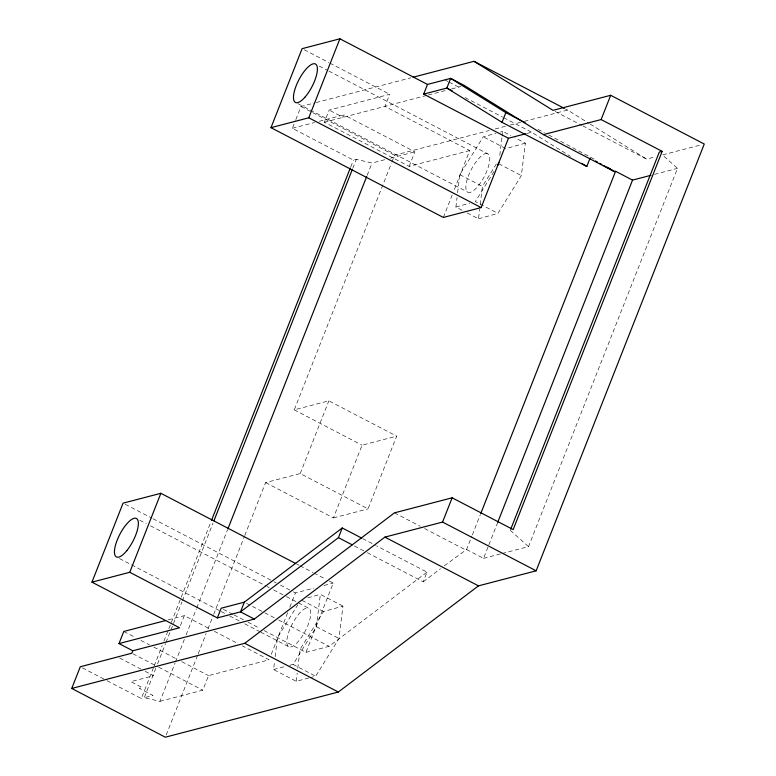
<?xml version="1.0" encoding="UTF-8"?>
<svg xmlns="http://www.w3.org/2000/svg" width="776" height="776" viewBox="0 0 776 776"><rect width="100%" height="100%" fill="white"/><g stroke="black" fill="none" stroke-linecap="round" stroke-linejoin="round"><path stroke-width="0.58" stroke-dasharray="3.88 2.91" d="M308.8 678.001L296.19 681.289L273.579 669.513L274.588 661.298M275.16 656.593L277.469 637.6L297.78 604.805M296.19 681.289L297.198 673.015M297.771 668.291L300.079 649.376L323.495 611.556L342.963 606.124L339.005 638.512L315.677 676.206L309.944 677.7M289.632 665.323L293.066 664.431L316.404 626.736L320.352 594.348L342.963 606.124M462.05 210.248L455.89 207.037L457.045 197.492M457.627 192.72L459.838 174.649L483.254 136.828L495.845 133.317M467.191 212.925L478.491 218.803L479.665 209.21M480.247 204.418L482.439 186.424L496.368 163.93M499.812 155.249L501.994 137.362M502.14 136.169L502.722 131.396L510.938 135.684M478.491 218.803L497.959 213.381L521.375 175.56L525.323 143.172L515.051 137.818M384.75 159.691L372.014 163.018L356.31 159.352L353.429 160.099L292.387 128.312L295.404 120.678M295.831 119.582L300.981 106.496L315.017 102.83M469.693 150.563L409.136 166.374L324.368 122.22L329.14 110.095L389.697 94.294L384.925 106.409L469.693 150.563L453.931 190.576M409.136 166.374L414.869 151.824L343.894 114.867L342.944 117.292L329.14 110.095M107.059 680.707L141.329 698.555L153.745 667.011M154.191 665.886L162.184 645.613M163.959 641.102L168.392 629.84M168.838 628.715L180.818 598.296M181.264 597.171L210.985 521.695M350.762 166.859L353.429 160.099M155.792 668.398L144.249 697.682L141.329 698.555M157.567 663.897L165.55 643.624M165.996 642.499L181.962 601.953M182.409 600.828L213.012 523.121M352.76 168.353L356.31 159.352M180.42 625.572L184.329 615.659L209.006 628.512M145.112 671.298L153.59 675.712L130.814 681.658L142.115 687.546L139.224 688.302L152.901 695.422L144.249 697.682L159.953 701.349L175.036 663.063M175.483 661.938L184.358 639.414M186.133 634.904L196.338 609.005M196.774 607.88L227.387 530.163M367.135 175.405L372.014 163.018M166.2 734.95L197.715 654.954M198.161 653.828L206.144 633.546M207.919 629.045L213.245 615.523M213.691 614.398L244.314 536.653M244.76 535.527L265.615 482.575L300.225 473.544L368.037 508.862L396.681 436.151L328.859 400.823L294.259 409.864L391.453 163.125M391.899 161.99L394.557 155.239L489.258 130.513M159.953 701.349L202.808 690.165L208.54 675.624L269.097 659.813L242.267 645.845M300.225 473.544L328.859 400.823M271.26 654.333L287.624 612.788M289.797 607.268L295.443 592.932L313.766 588.15M443.348 217.445L452.175 195.048M265.615 482.575L333.428 517.902L362.072 445.181L396.681 436.151M264.082 630.578L305.938 652.373L333.234 583.067L326.812 579.721M367.281 552.696L423.201 581.825L427.023 572.125L376.583 545.858M444.318 565.82L466.589 549.515L471.915 536.012M472.351 534.887L480.334 514.624M466.589 549.515L483.545 558.351L488.424 545.965M488.861 544.839L497.736 522.326M501.994 553.53L528.524 546.605L677.506 168.373L662.752 155.2M494.011 171.467L475.349 201.605L497.959 213.381M305.938 652.373L329.102 646.321L427.023 572.125M423.201 581.825L440.477 568.73M500.423 132.036L502.722 131.396M525.323 143.172L505.855 148.604L483.254 136.828M455.89 207.037L469.625 203.196M307.762 597.869L320.352 594.348M316.181 102.529L410.882 77.804M292.387 128.312L314.629 122.501M319.314 121.279L343.894 114.867M324.368 122.22L427.091 95.322M428.265 95.011L446.966 90.132M451.642 88.91L460.973 86.475M495.098 128.991L505.622 126.246M510.298 125.023L523.16 121.667M524.324 121.357L567.586 110.066L589.13 123.432M390.541 158.178L414.869 151.824M526.972 133.433L531.608 132.23L570.447 156.345M582.786 125.858L646.583 159.09L655.807 156.684M662.733 154.87L701.95 144.637M654.449 174.387L677.506 168.373M333.428 517.902L368.037 508.862M168.023 619.917L184.329 615.659M324.067 585.463L333.234 583.067M483.545 558.351L500.84 553.831M273.579 669.513L285.044 666.526M565.452 108.96L567.586 110.066M555.141 111.463L581.719 125.305M444.852 79.889L448.033 81.548M449.1 82.101L458.655 87.087M537.923 129.359L544.374 132.715M548.68 134.956L595.57 159.875M465.086 97.572L502.635 117.137M503.711 117.69L531.608 132.23M304.24 49.78L328.811 62.575M329.878 63.128L389.697 94.294M319.237 66.067L327.802 70.529M328.878 71.082L488.395 154.172A21.689 7.401 -62.5 0 1 477.366 186.929A21.689 7.401 -62.5 0 1 467.656 177.937A21.689 7.401 -62.5 0 1 488.395 154.172M498.764 163.784L521.375 175.56M459.838 174.649L482.439 186.424M298.071 103.742L467.22 191.847M300.981 106.496L311.622 112.035M312.68 112.588L394.557 155.239M294.259 409.864L362.072 445.181M394.46 512.858L420.262 526.303M424.569 528.543L465.425 549.825M362.635 538.592L375.516 545.295M354.38 545.974L366.214 552.134M296.83 564.113L298.973 565.229M300.04 565.782L312.893 572.475M313.96 573.028L325.736 579.168M125.217 504.274L151.98 518.213M153.056 518.766L272.958 581.224M274.035 581.777L276.169 582.892M280.456 585.123L292.232 591.263M293.299 591.816L295.443 592.932M301.912 600.323L323.495 611.556M139.777 520.23L146.208 523.577M150.486 525.808L266.11 586.035M267.177 586.588L269.32 587.704M273.608 589.935L285.384 596.065M286.451 596.628L308.935 608.335A21.689 7.401 -62.5 0 1 299.206 640.384A21.689 7.401 -62.5 0 1 288.197 633.779A21.689 7.401 -62.5 0 1 308.935 608.335M316.404 626.736L339.005 638.512M246.477 603.292L263.646 612.235M264.723 612.788L274.374 617.822M278.671 620.053L329.102 646.321M223.313 609.335L232.965 614.369M234.042 614.922L243.693 619.956M247.99 622.187L259.795 628.337M119.475 558.555L220.103 610.974M221.179 611.537L225.457 613.767M229.744 615.998L239.377 621.013M244.731 623.797L259.717 631.606M260.785 632.168L288.623 646.66M293.066 664.431L315.677 676.206M214.37 631.305L236.903 643.042M123.772 631.47L134.5 637.057M140.941 640.413L149.525 644.885M153.813 647.116L177.423 659.416M181.71 661.647L208.54 675.624M132.919 653.761L157.644 666.642M158.721 667.205L202.808 690.165M119.659 658.038L140.863 669.087M82.431 667.874L105.992 680.145M590.158 124.073L646.583 159.09M510.288 530.347L528.524 546.605"/><path stroke-width="1.16" d="M498.939 162.407L497.736 165.443M165.695 620.528L123.772 631.47L119 643.585L179.557 627.774L91.956 582.155L123.074 503.158L160.865 493.293L295.763 563.551M525.818 133.734L508.445 138.274L481.139 207.58L443.348 217.445L270.989 127.662L302.106 48.665L339.898 38.8L427.489 84.429L450.662 78.376L464.455 85.564L543.452 134.617L614.417 171.583L615.581 171.283L632.537 180.11L650.986 175.289M413.22 77.193L474.01 61.323L553.007 110.347L610.683 95.293L704.259 144.035L536.148 570.806L478.472 585.861L338.336 692.027L165.317 737.2L71.741 688.457L80.287 666.759L131.842 653.198L132.793 650.773L254.315 619.054L394.46 512.858L452.136 497.804L513.169 529.591L662.161 151.349L601.128 119.562L543.452 134.617M91.956 582.155L129.747 572.29L160.865 493.293M270.989 127.662L308.78 117.797L339.898 38.8M211.431 520.57L350.315 167.985M213.904 520.871L352.314 169.488M227.834 529.038L366.689 176.53M129.747 572.29L217.348 617.909L221.16 608.219L244.333 602.166L342.245 527.971L361.567 538.03M508.445 138.274L423.677 94.119L427.489 84.429M244.333 602.166L240.511 611.866L217.348 617.909M254.315 619.054L240.511 611.866L338.433 537.671L342.245 527.971M590.148 157.974L586.792 166.491L502.023 122.336L505.845 112.646L450.662 78.376L446.84 88.076L423.677 94.119M71.741 688.457L244.77 643.294L384.896 537.118L442.572 522.064L452.136 497.804M601.128 119.562L610.683 95.293M480.78 513.499L615.581 171.283M497.736 522.326L632.537 180.11M510.734 529.222L659.28 152.106L662.161 151.349M474.01 61.323L564.394 108.407M505.845 112.646L525.022 122.637M452.204 90.87L446.84 88.076L502.023 122.336M308.78 117.797L481.139 207.58M442.572 522.064L536.148 570.806M384.896 537.118L478.472 585.861M338.433 537.671L352.226 544.859M244.77 643.294L338.336 692.027M119 643.585L132.793 650.773M595.425 160.933L597.539 162.116M599.644 163.299L601.759 164.483M603.873 165.666L614.417 171.583L607.482 167.267M581.69 163.319L586.792 166.491M126.837 550.611A21.689 7.401 -62.5 0 0 136.566 518.562A21.689 7.401 -62.5 0 0 115.837 543.995A21.689 7.401 -62.5 0 0 126.837 550.611M304.997 97.145A21.689 7.401 -62.5 0 0 316.026 64.398A21.689 7.401 -62.5 0 0 295.297 88.154A21.689 7.401 -62.5 0 0 304.997 97.145"/></g></svg>
